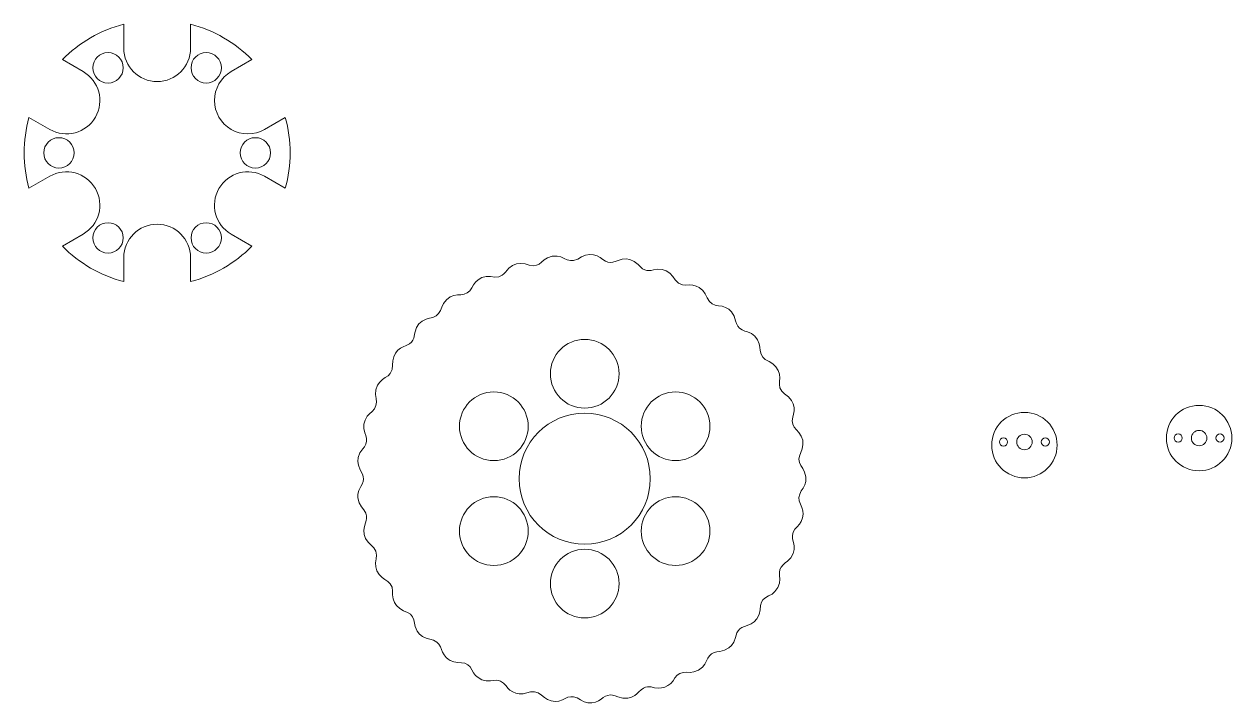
# Model space of a CAD drawing. Header units: inches. Extents: x 2.4 to 7.01, y 11.73 to 14.32.
import ezdxf

# ---------------------------------------------------------------- set-up
doc = ezdxf.new("R2010")
doc.units = ezdxf.units.IN
doc.header["$MEASUREMENT"] = 0

msp = doc.modelspace()

# ---------------------------------------------------------------- linework, layer by layer
at = {"color": 7, "linetype": 'Continuous', "lineweight": 15}
for p, q in [((2.7775, 14.3201), (2.7775, 14.2285)), ((3.0325, 14.2285), (3.0325, 14.3201)), ((2.6224, 14.1389), (2.5431, 14.1847)), ((3.267, 14.1847), (3.1877, 14.1389)), ((2.4156, 13.9639), (2.4949, 13.9181)), ((3.3152, 13.9181), (3.3945, 13.9639)), ((2.4949, 13.7389), (2.4156, 13.6932)), ((3.3945, 13.6932), (3.3152, 13.7389)), ((2.5431, 13.4723), (2.6224, 13.5181)), ((3.1877, 13.5181), (3.267, 13.4723)), ((2.7775, 13.4285), (2.7775, 13.337)), ((3.0325, 13.337), (3.0325, 13.4285))]:
    msp.add_line(p, q, dxfattribs=at)
at = {"color": 7, "linetype": 'Continuous', "lineweight": 15, "flags": 128}
msp.add_lwpolyline([(4.9106, 13.3246), (4.8955, 13.3313), (4.8837, 13.343), (4.8743, 13.3567), (4.8629, 13.3688), (4.8489, 13.3778), (4.8332, 13.383), (4.8166, 13.3841), (4.8002, 13.3815), (4.791, 13.3796), (4.7817, 13.3789), (4.7744, 13.3796), (4.7674, 13.3815), (4.759, 13.3857), (4.7516, 13.3914), (4.7414, 13.4019), (4.727, 13.4137), (4.7099, 13.4211), (4.6955, 13.4234), (4.6809, 13.4225), (4.6689, 13.4193), (4.6573, 13.4147), (4.6455, 13.4111), (4.6357, 13.4102), (4.6261, 13.4117), (4.617, 13.4151), (4.6065, 13.4218), (4.5964, 13.4291), (4.5855, 13.4351), (4.5716, 13.4394), (4.557, 13.4405), (4.5406, 13.4379), (4.5253, 13.4313), (4.511, 13.4227), (4.4954, 13.4171), (4.483, 13.4169), (4.471, 13.4201), (4.4598, 13.4255), (4.4464, 13.4314), (4.4321, 13.4345), (4.4135, 13.4338), (4.3959, 13.428), (4.3835, 13.4201), (4.3725, 13.4105), (4.3635, 13.404), (4.3534, 13.3994), (4.3424, 13.3977), (4.326, 13.4), (4.31, 13.4047), (4.2935, 13.4066), (4.2771, 13.4044), (4.2617, 13.3981), (4.2483, 13.3882), (4.2347, 13.3724), (4.2291, 13.3664), (4.2227, 13.3612), (4.2093, 13.3554), (4.1948, 13.3542), (4.1782, 13.3561), (4.1616, 13.3561), (4.1455, 13.352), (4.1309, 13.3441), (4.1209, 13.3352), (4.1129, 13.3246), (4.1064, 13.313), (4.0988, 13.3021), (4.0886, 13.2935), (4.0772, 13.2886), (4.0649, 13.2868), (4.0525, 13.2863), (4.0381, 13.2839), (4.0245, 13.2786), (4.0094, 13.2677), (3.998, 13.253), (3.992, 13.2396), (3.9869, 13.2259), (3.98, 13.2145), (3.9701, 13.2057), (3.958, 13.2002), (3.945, 13.1972), (3.9322, 13.1937), (3.9174, 13.1861), (3.9049, 13.1751), (3.8956, 13.1613), (3.89, 13.1456), (3.8883, 13.1365), (3.8866, 13.1273), (3.8846, 13.1203), (3.8816, 13.1136), (3.8761, 13.106), (3.8692, 13.0998), (3.8563, 13.0928), (3.8448, 13.0882), (3.8339, 13.0822), (3.8242, 13.0745), (3.8149, 13.0631), (3.8084, 13.0501), (3.8046, 13.0339), (3.8042, 13.0172), (3.8024, 13.0007), (3.7952, 12.9858), (3.7866, 12.977), (3.7762, 12.9701), (3.7658, 12.9633), (3.755, 12.9534), (3.7467, 12.9413), (3.7403, 12.9239), (3.739, 12.9053), (3.7411, 12.8908), (3.7426, 12.8763), (3.7405, 12.8631), (3.7347, 12.8513), (3.7258, 12.8414), (3.7158, 12.8325), (3.7069, 12.8226), (3.6989, 12.8081), (3.6947, 12.792), (3.6947, 12.7754), (3.6986, 12.7592), (3.7023, 12.7487), (3.7048, 12.7379), (3.7048, 12.7269), (3.702, 12.7161), (3.6967, 12.7064), (3.6899, 12.6976), (3.6792, 12.6824), (3.6729, 12.6649), (3.6715, 12.6503), (3.6733, 12.6358), (3.6801, 12.6185), (3.6888, 12.602), (3.6917, 12.5927), (3.6925, 12.583), (3.6912, 12.5733), (3.6875, 12.5635), (3.6825, 12.5544), (3.6754, 12.5396), (3.672, 12.5253), (3.6718, 12.5107), (3.6762, 12.4926), (3.6854, 12.4765), (3.6946, 12.465), (3.702, 12.4524), (3.7047, 12.4424), (3.705, 12.4319), (3.7035, 12.4239), (3.701, 12.416), (3.6964, 12.4021), (3.6942, 12.3877), (3.6956, 12.3711), (3.7011, 12.3554), (3.7103, 12.3416), (3.7224, 12.3301), (3.7329, 12.3197), (3.7401, 12.3068), (3.7426, 12.2923), (3.7411, 12.2776), (3.739, 12.263), (3.7396, 12.2482), (3.7443, 12.2323), (3.7526, 12.2181), (3.7643, 12.2063), (3.7751, 12.1991), (3.786, 12.192), (3.7952, 12.1827), (3.8019, 12.1696), (3.8041, 12.155), (3.8042, 12.1402), (3.8062, 12.1256), (3.8113, 12.1117), (3.8194, 12.0993), (3.8314, 12.088), (3.8458, 12.0799), (3.8611, 12.0735), (3.8721, 12.0665), (3.8805, 12.0566), (3.8857, 12.0447), (3.8882, 12.0325), (3.8907, 12.0203), (3.8938, 12.0111), (3.8983, 12.0024), (3.9074, 11.9908), (3.9188, 11.9814), (3.9321, 11.9749), (3.9464, 11.971), (3.9607, 11.9674), (3.9736, 11.9602), (3.9813, 11.9523), (3.9869, 11.9427), (3.9908, 11.9323), (3.9947, 11.9219), (4.0008, 11.9111), (4.0087, 11.9015), (4.0161, 11.8952), (4.0244, 11.8899), (4.0381, 11.8845), (4.0527, 11.8822), (4.0675, 11.8815), (4.0797, 11.8791), (4.0908, 11.8736), (4.0999, 11.8651), (4.1067, 11.8548), (4.1132, 11.8434), (4.1211, 11.8331), (4.1308, 11.8245), (4.1453, 11.8165), (4.1614, 11.8124), (4.1779, 11.8123), (4.1888, 11.8137), (4.1997, 11.8143), (4.2082, 11.8133), (4.2164, 11.8107), (4.228, 11.8031), (4.2374, 11.7928), (4.2443, 11.7844), (4.2522, 11.7768), (4.2631, 11.7696), (4.2751, 11.7647), (4.2879, 11.7622), (4.3027, 11.7625), (4.3171, 11.7658), (4.3313, 11.7698), (4.346, 11.7706), (4.3602, 11.7663), (4.3724, 11.758), (4.3836, 11.7483), (4.3961, 11.7404), (4.41, 11.7354), (4.4246, 11.7336), (4.4393, 11.7352), (4.4533, 11.7399), (4.4633, 11.7448), (4.4734, 11.7493), (4.4843, 11.7517), (4.4953, 11.7514), (4.5093, 11.7467), (4.522, 11.7391), (4.5352, 11.7325), (4.5495, 11.7287), (4.5643, 11.7281), (4.5788, 11.7309), (4.5903, 11.7357), (4.6007, 11.7424), (4.6086, 11.7482), (4.6169, 11.7533), (4.6255, 11.7567), (4.6347, 11.7582), (4.6439, 11.7577), (4.6545, 11.7549), (4.6647, 11.7508), (4.6834, 11.7456), (4.7029, 11.7458), (4.7163, 11.7495), (4.7287, 11.7559), (4.7373, 11.7626), (4.745, 11.7704), (4.7528, 11.7781), (4.7617, 11.7844), (4.7697, 11.7876), (4.7781, 11.7893), (4.7914, 11.7888), (4.8044, 11.7861), (4.8176, 11.7843), (4.8309, 11.7851), (4.8437, 11.7885), (4.8557, 11.7944), (4.8662, 11.8025), (4.8749, 11.8126), (4.8824, 11.8236), (4.8911, 11.8337), (4.9013, 11.8406), (4.9131, 11.8444), (4.9255, 11.8451), (4.9402, 11.8446), (4.9547, 11.8462), (4.9721, 11.8528), (4.987, 11.864), (4.9962, 11.8754), (5.0029, 11.8884), (5.0076, 11.8984), (5.0138, 11.9076), (5.022, 11.9151), (5.0318, 11.9203), (5.0425, 11.923), (5.0535, 11.9244), (5.0717, 11.9287), (5.0879, 11.9377), (5.0986, 11.9477), (5.1068, 11.9599), (5.1132, 11.9774), (5.1187, 11.9952), (5.1236, 12.0036), (5.1303, 12.0107), (5.1383, 12.0162), (5.1479, 12.0202), (5.1579, 12.0233), (5.1731, 12.0296), (5.185, 12.038), (5.1948, 12.0489), (5.2033, 12.0654), (5.2072, 12.0836), (5.2088, 12.1), (5.2127, 12.1122), (5.2184, 12.121), (5.2259, 12.1282), (5.2401, 12.1364), (5.2529, 12.1436), (5.2641, 12.153), (5.2748, 12.1681), (5.281, 12.1857), (5.2822, 12.2003), (5.2812, 12.2149), (5.281, 12.226), (5.2831, 12.2369), (5.288, 12.2468), (5.2951, 12.2553), (5.3037, 12.2623), (5.3126, 12.269), (5.3253, 12.2825), (5.3338, 12.2991), (5.3371, 12.3133), (5.3371, 12.328), (5.3346, 12.341), (5.3314, 12.354), (5.3307, 12.3672), (5.3339, 12.3801), (5.3407, 12.3915), (5.3491, 12.4007), (5.3574, 12.41), (5.364, 12.4204), (5.3692, 12.4341), (5.3713, 12.4486), (5.3703, 12.4619), (5.3668, 12.4747), (5.3614, 12.4869), (5.3569, 12.4994), (5.3557, 12.5126), (5.3586, 12.5256), (5.3648, 12.5374), (5.3722, 12.5484), (5.3782, 12.5603), (5.3817, 12.5731), (5.3822, 12.5917), (5.3776, 12.6097), (5.3706, 12.6226), (5.3625, 12.6348), (5.3574, 12.6461), (5.3556, 12.6584), (5.3573, 12.6707), (5.3627, 12.6843), (5.3682, 12.6979), (5.3712, 12.7142), (5.37, 12.7308), (5.3647, 12.7466), (5.3557, 12.7605), (5.3467, 12.7703), (5.3381, 12.7805), (5.3323, 12.7924), (5.3304, 12.8056), (5.3323, 12.8188), (5.3354, 12.8308), (5.3373, 12.8431), (5.337, 12.8555), (5.3337, 12.8697), (5.3273, 12.8829), (5.3153, 12.8971), (5.3006, 12.9085), (5.2901, 12.9187), (5.2832, 12.9315), (5.2809, 12.9437), (5.2814, 12.9562), (5.2822, 12.9686), (5.2809, 12.9831), (5.2764, 12.9971), (5.2677, 13.0112), (5.2558, 13.0228), (5.2415, 13.0313), (5.227, 13.0394), (5.2174, 13.0486), (5.2111, 13.0603), (5.2082, 13.0733), (5.207, 13.0865), (5.2045, 13.0996), (5.1979, 13.1148), (5.1876, 13.1279), (5.1745, 13.1381), (5.1593, 13.1448), (5.1486, 13.148), (5.1384, 13.1522), (5.1293, 13.1586), (5.1221, 13.167), (5.1172, 13.1769), (5.1141, 13.1876), (5.1084, 13.2053), (5.0984, 13.221), (5.0877, 13.231), (5.075, 13.2384), (5.0624, 13.2425), (5.0492, 13.2446), (5.0361, 13.2469), (5.0239, 13.2521), (5.0139, 13.2608), (5.0052, 13.2749), (4.9981, 13.29), (4.9882, 13.3033), (4.9753, 13.3138), (4.9633, 13.3197), (4.9505, 13.323), (4.9372, 13.3239), (4.9239, 13.3233), (4.9106, 13.3246)], dxfattribs=at)
at = {"color": 7, "linetype": 'Continuous', "lineweight": 15}
for centre, radius in [((2.7175, 14.1533), 0.058), ((3.0925, 14.1533), 0.058), ((2.53, 13.8285), 0.058), ((3.28, 13.8285), 0.058), ((2.7175, 13.5038), 0.058), ((3.0925, 13.5038), 0.058), ((4.5377, 12.9848), 0.1312), ((4.1907, 12.7845), 0.1312), ((4.8846, 12.7845), 0.1312), ((4.5377, 12.5842), 0.2504), ((6.2168, 12.7124), 0.125), ((6.8838, 12.7393), 0.125), ((6.1368, 12.7244), 0.0156), ((6.2168, 12.7244), 0.0295), ((6.2968, 12.7244), 0.0156), ((6.8038, 12.7393), 0.0156), ((6.8838, 12.7393), 0.0295), ((6.9638, 12.7393), 0.0156), ((4.1907, 12.3839), 0.1312), ((4.8846, 12.3839), 0.1312), ((4.5377, 12.1836), 0.1312)]:
    msp.add_circle(centre, radius, dxfattribs=at)
for centre, radius, start, end in [((2.905, 13.8285), 0.5078, 104.5412, 135.4588), ((2.905, 13.8285), 0.5078, 44.5412, 75.4588), ((2.905, 14.2285), 0.1275, 180, 0), ((2.5586, 14.0285), 0.1275, 240, 60), ((3.2514, 14.0285), 0.1275, 120, 300), ((2.905, 13.8285), 0.5078, 164.5412, 195.4588), ((2.905, 13.8285), 0.5078, 344.5412, 15.4588), ((2.5586, 13.6285), 0.1275, 300, 120), ((3.2514, 13.6285), 0.1275, 60, 240), ((2.905, 13.4285), 0.1275, 0, 180), ((2.905, 13.8285), 0.5078, 224.5412, 255.4588), ((2.905, 13.8285), 0.5078, 284.5412, 315.4588)]:
    msp.add_arc(centre, radius, start, end, dxfattribs=at)

doc.saveas('drawing.dxf')
